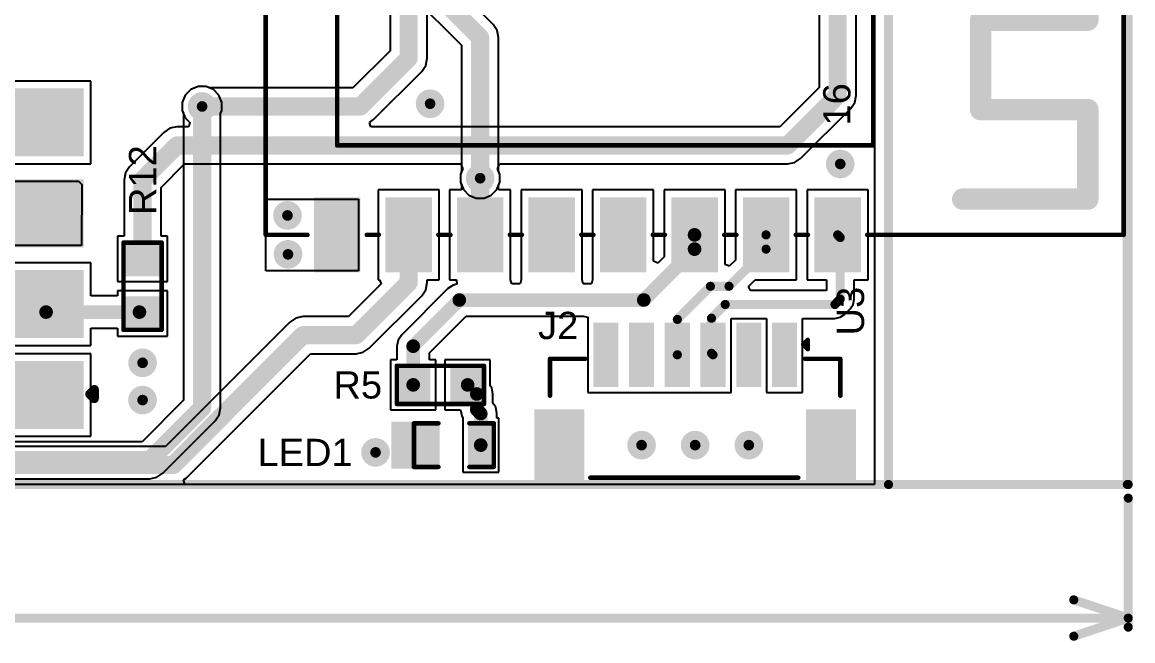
# Model space of a CAD drawing. Header units: inches. Extents: x -0.24 to 5.71, y -0.19 to 1.19.
# Drawn here: x 4.491 to 5.714, y -0.165 to 0.516 of the extents above; entities that cross this region are included whole.
import ezdxf

# ---------------------------------------------------------------- set-up
doc = ezdxf.new("R2010")
doc.units = ezdxf.units.IN
doc.header["$MEASUREMENT"] = 0
for name, color, linetype in [('Board Outline', 216, 'Continuous'), ('Bottom Layer', 5, 'Continuous'), ('Bottom Solder', 6, 'Continuous'), ('Keep-Out Layer', 6, 'Continuous'), ('Top Layer', 1, 'Continuous'), ('Top Overlay', 2, 'Continuous'), ('Top Paste', 8, 'Continuous'), ('Top Solder', 216, 'Continuous'), ('Via Holes', 16, 'Continuous')]:
    doc.layers.add(name, color=color, linetype=linetype)
doc.styles.add('Arial', font='', dxfattribs={"height": 0.2})
doc.styles.get('Arial').set_extended_font_data('Arial')

# ---------------------------------------------------------------- blocks, each defined once
blk = doc.blocks.new('SOP_8__S_T_____11')
at = {"layer": 'Top Layer'}
for points in [[(-0.15553, 0.185433), (-0.15553, 0.114567), (-0.23427, 0.114567), (-0.23427, 0.185433)], [(0.15553, 0.114567), (0.15553, 0.185433), (0.23427, 0.185433), (0.23427, 0.114567)], [(-0.15553, 0.085433), (-0.15553, 0.014567), (-0.23427, 0.014567), (-0.23427, 0.085433)], [(0.15553, 0.014567), (0.15553, 0.085433), (0.23427, 0.085433), (0.23427, 0.014567)], [(-0.15553, -0.014567), (-0.15553, -0.085433), (-0.23427, -0.085433), (-0.23427, -0.014567)], [(0.15553, -0.085433), (0.15553, -0.014567), (0.23427, -0.014567), (0.23427, -0.085433)], [(-0.15553, -0.114567), (-0.15553, -0.185433), (-0.23427, -0.185433), (-0.23427, -0.114567)], [(0.15553, -0.185433), (0.15553, -0.114567), (0.23427, -0.114567), (0.23427, -0.185433)]]:
    blk.add_hatch(color=1, dxfattribs=at).paths.add_polyline_path(points)
at = {"layer": 'Top Paste'}
for points in [[(-0.15553, 0.185433), (-0.15553, 0.114567), (-0.23427, 0.114567), (-0.23427, 0.185433)], [(0.15553, 0.114567), (0.15553, 0.185433), (0.23427, 0.185433), (0.23427, 0.114567)], [(-0.15553, 0.085433), (-0.15553, 0.014567), (-0.23427, 0.014567), (-0.23427, 0.085433)], [(0.15553, 0.014567), (0.15553, 0.085433), (0.23427, 0.085433), (0.23427, 0.014567)], [(-0.15553, -0.014567), (-0.15553, -0.085433), (-0.23427, -0.085433), (-0.23427, -0.014567)], [(0.15553, -0.085433), (0.15553, -0.014567), (0.23427, -0.014567), (0.23427, -0.085433)], [(-0.15553, -0.114567), (-0.15553, -0.185433), (-0.23427, -0.185433), (-0.23427, -0.114567)], [(0.15553, -0.185433), (0.15553, -0.114567), (0.23427, -0.114567), (0.23427, -0.185433)]]:
    blk.add_hatch(color=8, dxfattribs=at).paths.add_polyline_path(points)
at = {"layer": 'Top Solder'}
for points in [[(-0.15353, 0.187433), (-0.15353, 0.112567), (-0.23627, 0.112567), (-0.23627, 0.187433)], [(0.15353, 0.112567), (0.15353, 0.187433), (0.23627, 0.187433), (0.23627, 0.112567)], [(-0.15353, 0.087433), (-0.15353, 0.012567), (-0.23627, 0.012567), (-0.23627, 0.087433)], [(0.15353, 0.012567), (0.15353, 0.087433), (0.23627, 0.087433), (0.23627, 0.012567)], [(-0.15353, -0.012567), (-0.15353, -0.087433), (-0.23627, -0.087433), (-0.23627, -0.012567)], [(0.15353, -0.087433), (0.15353, -0.012567), (0.23627, -0.012567), (0.23627, -0.087433)], [(-0.15353, -0.112567), (-0.15353, -0.187433), (-0.23627, -0.187433), (-0.23627, -0.112567)], [(0.15353, -0.187433), (0.15353, -0.112567), (0.23627, -0.112567), (0.23627, -0.187433)]]:
    blk.add_hatch(color=216, dxfattribs=at).paths.add_polyline_path(points)
at = {"layer": 'Top Overlay', "const_width": 0.01}
for points in [[(-0.026, 0.192), (-0.129921, 0.192)], [(0.129921, 0.190945), (0.027, 0.190945)], [(-0.247955, 0.154), (-0.247955, 0.144)], [(-0.242955, 0.149), (-0.247955, 0.154)], [(-0.242955, 0.149), (-0.247955, 0.144)], [(0.129921, -0.190945), (-0.129921, -0.190945)]]:
    blk.add_lwpolyline(points, dxfattribs=at)
at = {"layer": 'Top Overlay', "const_width": 0.005}
for points in [[(-0.132421, 0.192, 1), (-0.127421, 0.192, 1)], [(-0.0285, 0.192, 1), (-0.0235, 0.192, 1)], [(-0.0285, 0.192, 1), (-0.0235, 0.192, 1)], [(0.0245, 0.190945, 1), (0.0295, 0.190945, 1)], [(0.0245, 0.190945, 1), (0.0295, 0.190945, 1)], [(0.127421, 0.190945, 1), (0.132421, 0.190945, 1)], [(-0.250455, 0.154, 1), (-0.245455, 0.154, 1)], [(-0.250455, 0.154, 1), (-0.245455, 0.154, 1)], [(-0.250455, 0.144, 1), (-0.245455, 0.144, 1)], [(-0.250455, 0.144, 1), (-0.245455, 0.144, 1)], [(-0.245455, 0.149, 1), (-0.240455, 0.149, 1)], [(-0.245455, 0.149, 1), (-0.240455, 0.149, 1)], [(-0.132421, -0.190945, 1), (-0.127421, -0.190945, 1)], [(0.127421, -0.190945, 1), (0.132421, -0.190945, 1)]]:
    blk.add_lwpolyline(points, format="xyb", close=True, dxfattribs=at)
at = {"layer": 'Top Overlay', "const_width": 0.01}
blk.add_lwpolyline([(0.027, 0.190945, -1), (-0.026, 0.192)], format="xyb", dxfattribs=at)
blk = doc.blocks.new('BW16_12')
at = {"layer": 'Top Layer'}
for points in [[(0.3543, 0.2992), (0.3543, 0.252), (0.2756, 0.252), (0.2756, 0.2992)], [(0.3543, 0.2205), (0.3543, 0.1732), (0.2756, 0.1732), (0.2756, 0.2205)], [(0.3543, 0.1417), (0.3543, 0.0945), (0.2756, 0.0945), (0.2756, 0.1417)], [(0.3543, 0.063), (0.3543, 0.0157), (0.2756, 0.0157), (0.2756, 0.063)], [(0.3543, -0.0157), (0.3543, -0.063), (0.2756, -0.063), (0.2756, -0.0157)], [(0.3543, -0.0945), (0.3543, -0.1417), (0.2756, -0.1417), (0.2756, -0.0945)], [(0.3543, -0.1732), (0.3543, -0.2205), (0.2756, -0.2205), (0.2756, -0.1732)], [(0.3543, -0.252), (0.3543, -0.2992), (0.2756, -0.2992), (0.2756, -0.252)]]:
    blk.add_hatch(color=1, dxfattribs=at).paths.add_polyline_path(points)
at = {"layer": 'Top Paste'}
for points in [[(0.3543, 0.2992), (0.3543, 0.252), (0.2756, 0.252), (0.2756, 0.2992)], [(0.3543, 0.2205), (0.3543, 0.1732), (0.2756, 0.1732), (0.2756, 0.2205)], [(0.3543, 0.1417), (0.3543, 0.0945), (0.2756, 0.0945), (0.2756, 0.1417)], [(0.3543, 0.063), (0.3543, 0.0157), (0.2756, 0.0157), (0.2756, 0.063)], [(0.3543, -0.0157), (0.3543, -0.063), (0.2756, -0.063), (0.2756, -0.0157)], [(0.3543, -0.0945), (0.3543, -0.1417), (0.2756, -0.1417), (0.2756, -0.0945)], [(0.3543, -0.1732), (0.3543, -0.2205), (0.2756, -0.2205), (0.2756, -0.1732)], [(0.3543, -0.252), (0.3543, -0.2992), (0.2756, -0.2992), (0.2756, -0.252)]]:
    blk.add_hatch(color=8, dxfattribs=at).paths.add_polyline_path(points)
at = {"layer": 'Top Solder'}
for points in [[(0.3563, 0.3012), (0.3563, 0.25), (0.2736, 0.25), (0.2736, 0.3012)], [(0.3563, 0.2224), (0.3563, 0.1713), (0.2736, 0.1713), (0.2736, 0.2224)], [(0.3563, 0.1437), (0.3563, 0.0925), (0.2736, 0.0925), (0.2736, 0.1437)], [(0.3563, 0.065), (0.3563, 0.0138), (0.2736, 0.0138), (0.2736, 0.065)], [(0.3563, -0.0138), (0.3563, -0.065), (0.2736, -0.065), (0.2736, -0.0138)], [(0.3563, -0.0925), (0.3563, -0.1437), (0.2736, -0.1437), (0.2736, -0.0925)], [(0.3563, -0.1713), (0.3563, -0.2224), (0.2736, -0.2224), (0.2736, -0.1713)], [(0.3563, -0.25), (0.3563, -0.3012), (0.2736, -0.3012), (0.2736, -0.25)]]:
    blk.add_hatch(color=216, dxfattribs=at).paths.add_polyline_path(points)
at = {"layer": 'Top Overlay'}
for points, const_width in [([(0.315, 0.5906), (-0.315, 0.5906)], 0.005), ([(0.315, 0.3083), (0.315, 0.5906)], 0.005), ([(0.0787, 0.5512), (-0.0197, 0.5512)], 0.0236), ([(0.0787, 0.4331), (0.0787, 0.5512)], 0.0236), ([(0.2756, 0.5512), (0.1772, 0.5512)], 0.0236), ([(0.1772, 0.4331), (0.1772, 0.5512)], 0.0236), ([(0.2756, 0.4134), (0.2756, 0.5512)], 0.0236), ([(0.1772, 0.4331), (0.0787, 0.4331)], 0.0236), ([(0.2165, 0.315), (-0.2165, 0.315)], 0.005), ([(0.2165, -0.2756), (0.2165, 0.315)], 0.005), ([(0.315, 0.2296), (0.315, 0.2429)], 0.005), ([(0.315, 0.1508), (0.315, 0.1641)], 0.005), ([(0.315, 0.0721), (0.315, 0.0854)], 0.005), ([(0.315, -0.0066), (0.315, 0.0066)], 0.005), ([(0.315, -0.0854), (0.315, -0.0721)], 0.005), ([(0.315, -0.1641), (0.315, -0.1508)], 0.005), ([(0.315, -0.2429), (0.315, -0.2296)], 0.005), ([(0.2165, -0.2756), (-0.2165, -0.2756)], 0.005), ([(0.315, -0.3346), (0.315, -0.3083)], 0.005), ([(0.315, -0.3543), (0.315, -0.3346)], 0.005), ([(0.315, -0.3543), (-0.315, -0.3543)], 0.005)]:
    blk.add_lwpolyline(points, dxfattribs=dict(at, const_width=const_width))
for points, const_width in [([(0.3137, 0.5906, 1), (0.3162, 0.5906, 1)], 0.0025), ([(0.3138, 0.5906, 1), (0.3163, 0.5906, 1)], 0.0025), ([(0.0728, 0.5512, 1), (0.0846, 0.5512, 1)], 0.0118), ([(0.0728, 0.5512, 1), (0.0846, 0.5512, 1)], 0.0118), ([(0.1713, 0.5512, 1), (0.1831, 0.5512, 1)], 0.0118), ([(0.1713, 0.5512, 1), (0.1831, 0.5512, 1)], 0.0118), ([(0.2697, 0.5512, 1), (0.2815, 0.5512, 1)], 0.0118), ([(0.2697, 0.5512, 1), (0.2815, 0.5512, 1)], 0.0118), ([(0.0728, 0.4331, 1), (0.0846, 0.4331, 1)], 0.0118), ([(0.0728, 0.4331, 1), (0.0846, 0.4331, 1)], 0.0118), ([(0.1713, 0.4331, 1), (0.1831, 0.4331, 1)], 0.0118), ([(0.1713, 0.4331, 1), (0.1831, 0.4331, 1)], 0.0118), ([(0.2697, 0.4134, 1), (0.2815, 0.4134, 1)], 0.0118), ([(0.2153, 0.315, 1), (0.2178, 0.315, 1)], 0.0025), ([(0.2153, 0.315, 1), (0.2178, 0.315, 1)], 0.0025), ([(0.3137, 0.3083, 1), (0.3162, 0.3083, 1)], 0.0025), ([(0.3137, 0.2429, 1), (0.3162, 0.2429, 1)], 0.0025), ([(0.3137, 0.2296, 1), (0.3162, 0.2296, 1)], 0.0025), ([(0.3137, 0.1641, 1), (0.3162, 0.1641, 1)], 0.0025), ([(0.3137, 0.1508, 1), (0.3162, 0.1508, 1)], 0.0025), ([(0.3137, 0.0854, 1), (0.3162, 0.0854, 1)], 0.0025), ([(0.3137, 0.0721, 1), (0.3162, 0.0721, 1)], 0.0025), ([(0.3137, 0.0066, 1), (0.3162, 0.0066, 1)], 0.0025), ([(0.3137, -0.0066, 1), (0.3162, -0.0066, 1)], 0.0025), ([(0.3137, -0.0721, 1), (0.3162, -0.0721, 1)], 0.0025), ([(0.3137, -0.0854, 1), (0.3162, -0.0854, 1)], 0.0025), ([(0.3137, -0.1508, 1), (0.3162, -0.1508, 1)], 0.0025), ([(0.3137, -0.1641, 1), (0.3162, -0.1641, 1)], 0.0025), ([(0.3137, -0.2296, 1), (0.3162, -0.2296, 1)], 0.0025), ([(0.3137, -0.2429, 1), (0.3162, -0.2429, 1)], 0.0025), ([(0.2153, -0.2756, 1), (0.2178, -0.2756, 1)], 0.0025), ([(0.2153, -0.2756, 1), (0.2178, -0.2756, 1)], 0.0025), ([(0.3137, -0.3083, 1), (0.3162, -0.3083, 1)], 0.0025), ([(0.3137, -0.3346, 1), (0.3162, -0.3346, 1)], 0.0025), ([(0.3137, -0.3346, 1), (0.3162, -0.3346, 1)], 0.0025), ([(0.3137, -0.3543, 1), (0.3162, -0.3543, 1)], 0.0025), ([(0.3137, -0.3543, 1), (0.3162, -0.3543, 1)], 0.0025)]:
    blk.add_lwpolyline(points, format="xyb", close=True, dxfattribs=dict(at, const_width=const_width))
at = {"layer": 'Top Overlay', "style": 'Arial'}
blk.add_text('16', height=0.03, rotation=-180, dxfattribs=at).set_placement((0.1947, 0.2897))
blk = doc.blocks.new('R___0603_27')
at = {"layer": 'Top Layer'}
for points in [[(-0.015, 0.0175), (-0.015, -0.0175), (-0.045, -0.0175), (-0.045, 0.0175)], [(0.045, 0.0175), (0.045, -0.0175), (0.015, -0.0175), (0.015, 0.0175)]]:
    blk.add_hatch(color=1, dxfattribs=at).paths.add_polyline_path(points)
at = {"layer": 'Top Paste'}
for points in [[(-0.015, 0.0175), (-0.015, -0.0175), (-0.045, -0.0175), (-0.045, 0.0175)], [(0.045, 0.0175), (0.045, -0.0175), (0.015, -0.0175), (0.015, 0.0175)]]:
    blk.add_hatch(color=8, dxfattribs=at).paths.add_polyline_path(points)
at = {"layer": 'Top Solder'}
for points in [[(-0.011, 0.0215), (-0.011, -0.0215), (-0.049, -0.0215), (-0.049, 0.0215)], [(0.049, 0.0215), (0.049, -0.0215), (0.011, -0.0215), (0.011, 0.0215)]]:
    blk.add_hatch(color=216, dxfattribs=at).paths.add_polyline_path(points)
at = {"layer": 'Top Overlay', "const_width": 0.005}
for points in [[(-0.048, -0.021), (-0.048, 0.021)], [(0.048, 0.021), (-0.048, 0.021)], [(0.048, -0.021), (0.048, 0.021)], [(0.048, -0.021), (-0.048, -0.021)]]:
    blk.add_lwpolyline(points, dxfattribs=at)
at = {"layer": 'Top Overlay', "const_width": 0.0025}
for points in [[(-0.04925, 0.021, 1), (-0.04675, 0.021, 1)], [(-0.04925, 0.021, 1), (-0.04675, 0.021, 1)], [(0.04675, 0.021, 1), (0.04925, 0.021, 1)], [(0.04675, 0.021, 1), (0.04925, 0.021, 1)], [(-0.04925, -0.021, 1), (-0.04675, -0.021, 1)], [(-0.04925, -0.021, 1), (-0.04675, -0.021, 1)], [(0.04675, -0.021, 1), (0.04925, -0.021, 1)], [(0.04675, -0.021, 1), (0.04925, -0.021, 1)]]:
    blk.add_lwpolyline(points, format="xyb", close=True, dxfattribs=at)
blk = doc.blocks.new('R___0603_34')
at = {"layer": 'Top Layer'}
for points in [[(-0.015, 0.0175), (-0.015, -0.0175), (-0.045, -0.0175), (-0.045, 0.0175)], [(0.045, 0.0175), (0.045, -0.0175), (0.015, -0.0175), (0.015, 0.0175)]]:
    blk.add_hatch(color=1, dxfattribs=at).paths.add_polyline_path(points)
at = {"layer": 'Top Paste'}
for points in [[(-0.015, 0.0175), (-0.015, -0.0175), (-0.045, -0.0175), (-0.045, 0.0175)], [(0.045, 0.0175), (0.045, -0.0175), (0.015, -0.0175), (0.015, 0.0175)]]:
    blk.add_hatch(color=8, dxfattribs=at).paths.add_polyline_path(points)
at = {"layer": 'Top Solder'}
for points in [[(-0.011, 0.0215), (-0.011, -0.0215), (-0.049, -0.0215), (-0.049, 0.0215)], [(0.049, 0.0215), (0.049, -0.0215), (0.011, -0.0215), (0.011, 0.0215)]]:
    blk.add_hatch(color=216, dxfattribs=at).paths.add_polyline_path(points)
at = {"layer": 'Top Overlay', "const_width": 0.005}
for points in [[(-0.048, 0.021), (0.048, 0.021)], [(-0.048, -0.021), (-0.048, 0.021)], [(0.048, -0.021), (0.048, 0.021)], [(-0.048, -0.021), (0.048, -0.021)]]:
    blk.add_lwpolyline(points, dxfattribs=at)
at = {"layer": 'Top Overlay', "const_width": 0.0025}
for points in [[(-0.04925, 0.021, 1), (-0.04675, 0.021, 1)], [(-0.04925, 0.021, 1), (-0.04675, 0.021, 1)], [(0.04675, 0.021, 1), (0.04925, 0.021, 1)], [(0.04675, 0.021, 1), (0.04925, 0.021, 1)], [(-0.04925, -0.021, 1), (-0.04675, -0.021, 1)], [(-0.04925, -0.021, 1), (-0.04675, -0.021, 1)], [(0.04675, -0.021, 1), (0.04925, -0.021, 1)], [(0.04675, -0.021, 1), (0.04925, -0.021, 1)]]:
    blk.add_lwpolyline(points, format="xyb", close=True, dxfattribs=at)
blk = doc.blocks.new('LED_0603_49')
at = {"layer": 'Top Layer'}
for points in [[(-0.0394, 0.0197), (-0.0197, 0.0197), (-0.0197, -0.0197), (-0.0394, -0.0197)], [(0.0197, 0.0197), (0.0394, 0.0197), (0.0394, -0.0197), (0.0197, -0.0197)]]:
    blk.add_hatch(color=1, dxfattribs=at).paths.add_polyline_path(points)
at = {"layer": 'Top Overlay'}
blk.add_hatch(color=2, dxfattribs=at).paths.add_polyline_path([(0.044, -0.026), (0.069, -0.026), (0.069, 0.026), (0.044, 0.026)])
at = {"layer": 'Top Paste'}
for points in [[(-0.0394, 0.0197), (-0.0197, 0.0197), (-0.0197, -0.0197), (-0.0394, -0.0197)], [(0.0197, 0.0197), (0.0394, 0.0197), (0.0394, -0.0197), (0.0197, -0.0197)]]:
    blk.add_hatch(color=8, dxfattribs=at).paths.add_polyline_path(points)
at = {"layer": 'Top Solder'}
for points in [[(-0.0434, 0.0237), (-0.0157, 0.0237), (-0.0157, -0.0237), (-0.0434, -0.0237)], [(0.0157, 0.0237), (0.0434, 0.0237), (0.0434, -0.0237), (0.0157, -0.0237)]]:
    blk.add_hatch(color=216, dxfattribs=at).paths.add_polyline_path(points)
at = {"layer": 'Top Overlay', "const_width": 0.005}
for points in [[(-0.044, 0.024), (-0.044, -0.024)], [(-0.017, 0.024), (-0.044, 0.024)], [(0.044, 0.024), (0.017, 0.024)], [(0.044, 0.024), (0.044, -0.024)], [(-0.017, -0.024), (-0.044, -0.024)], [(0.044, -0.024), (0.017, -0.024)]]:
    blk.add_lwpolyline(points, dxfattribs=at)
at = {"layer": 'Top Overlay', "const_width": 0.0025}
for points in [[(-0.0452, 0.024, 1), (-0.0428, 0.024, 1)], [(-0.0452, 0.024, 1), (-0.0428, 0.024, 1)], [(-0.0182, 0.024, 1), (-0.0158, 0.024, 1)], [(0.0158, 0.024, 1), (0.0182, 0.024, 1)], [(0.0428, 0.024, 1), (0.0453, 0.024, 1)], [(0.0428, 0.024, 1), (0.0453, 0.024, 1)], [(-0.0452, -0.024, 1), (-0.0428, -0.024, 1)], [(-0.0452, -0.024, 1), (-0.0428, -0.024, 1)], [(-0.0182, -0.024, 1), (-0.0158, -0.024, 1)], [(0.0158, -0.024, 1), (0.0182, -0.024, 1)], [(0.0428, -0.024, 1), (0.0453, -0.024, 1)], [(0.0428, -0.024, 1), (0.0453, -0.024, 1)]]:
    blk.add_lwpolyline(points, format="xyb", close=True, dxfattribs=at)
blk = doc.blocks.new('V________T______51')
at = {"layer": 'Top Layer'}
for points in [[(-0.1732, 0.0851), (-0.126, 0.0851), (-0.126, 0.0143), (-0.1732, 0.0143)], [(0.126, 0.0851), (0.1732, 0.0851), (0.1732, 0.0143), (0.126, 0.0143)], [(-0.1083, -0.0182), (-0.0886, -0.0182), (-0.0886, -0.0812), (-0.1083, -0.0812)], [(-0.0689, -0.0182), (-0.0492, -0.0182), (-0.0492, -0.0812), (-0.0689, -0.0812)], [(-0.0295, -0.0182), (-0.0098, -0.0182), (-0.0098, -0.0812), (-0.0295, -0.0812)], [(0.0098, -0.0182), (0.0295, -0.0182), (0.0295, -0.0812), (0.0098, -0.0812)], [(0.0492, -0.0182), (0.0689, -0.0182), (0.0689, -0.0812), (0.0492, -0.0812)], [(0.0886, -0.0182), (0.1083, -0.0182), (0.1083, -0.0812), (0.0886, -0.0812)]]:
    blk.add_hatch(color=1, dxfattribs=at).paths.add_polyline_path(points)
at = {"layer": 'Top Paste'}
for points in [[(-0.1732, 0.0851), (-0.126, 0.0851), (-0.126, 0.0143), (-0.1732, 0.0143)], [(0.126, 0.0851), (0.1732, 0.0851), (0.1732, 0.0143), (0.126, 0.0143)], [(-0.1083, -0.0182), (-0.0886, -0.0182), (-0.0886, -0.0812), (-0.1083, -0.0812)], [(-0.0689, -0.0182), (-0.0492, -0.0182), (-0.0492, -0.0812), (-0.0689, -0.0812)], [(-0.0295, -0.0182), (-0.0098, -0.0182), (-0.0098, -0.0812), (-0.0295, -0.0812)], [(0.0098, -0.0182), (0.0295, -0.0182), (0.0295, -0.0812), (0.0098, -0.0812)], [(0.0492, -0.0182), (0.0689, -0.0182), (0.0689, -0.0812), (0.0492, -0.0812)], [(0.0886, -0.0182), (0.1083, -0.0182), (0.1083, -0.0812), (0.0886, -0.0812)]]:
    blk.add_hatch(color=8, dxfattribs=at).paths.add_polyline_path(points)
at = {"layer": 'Top Solder'}
for points in [[(-0.1772, 0.0891), (-0.122, 0.0891), (-0.122, 0.0103), (-0.1772, 0.0103)], [(0.122, 0.0891), (0.1772, 0.0891), (0.1772, 0.0103), (0.122, 0.0103)], [(-0.1123, -0.0142), (-0.0846, -0.0142), (-0.0846, -0.0852), (-0.1123, -0.0852)], [(-0.0729, -0.0142), (-0.0452, -0.0142), (-0.0452, -0.0852), (-0.0729, -0.0852)], [(-0.0335, -0.0142), (-0.0058, -0.0142), (-0.0058, -0.0852), (-0.0335, -0.0852)], [(0.0058, -0.0142), (0.0335, -0.0142), (0.0335, -0.0852), (0.0058, -0.0852)], [(0.0452, -0.0142), (0.0729, -0.0142), (0.0729, -0.0852), (0.0452, -0.0852)], [(0.0846, -0.0142), (0.1123, -0.0142), (0.1123, -0.0852), (0.0846, -0.0852)]]:
    blk.add_hatch(color=216, dxfattribs=at).paths.add_polyline_path(points)
at = {"layer": 'Top Overlay', "const_width": 0.005}
for points in [[(0.1154, 0.0856), (-0.1136, 0.0856)], [(-0.1598, -0.0047), (-0.1598, -0.0453)], [(0.1598, -0.0047), (0.1598, -0.0453)], [(-0.1213, -0.0453), (-0.1598, -0.0453)], [(0.1598, -0.0453), (0.1213, -0.0453)], [(-0.124, -0.056), (-0.124, -0.066)], [(-0.119, -0.061), (-0.124, -0.056)], [(-0.119, -0.061), (-0.124, -0.066)]]:
    blk.add_lwpolyline(points, dxfattribs=at)
at = {"layer": 'Top Overlay', "const_width": 0.0025}
for points in [[(-0.1148, 0.0856, 1), (-0.1123, 0.0856, 1)], [(0.1142, 0.0856, 1), (0.1167, 0.0856, 1)], [(-0.1611, -0.0047, 1), (-0.1586, -0.0047, 1)], [(0.1586, -0.0047, 1), (0.1611, -0.0047, 1)], [(-0.1611, -0.0453, 1), (-0.1586, -0.0453, 1)], [(-0.1611, -0.0453, 1), (-0.1586, -0.0453, 1)], [(-0.1225, -0.0453, 1), (-0.12, -0.0453, 1)], [(0.12, -0.0453, 1), (0.1225, -0.0453, 1)], [(0.1586, -0.0453, 1), (0.1611, -0.0453, 1)], [(0.1586, -0.0453, 1), (0.1611, -0.0453, 1)], [(-0.1253, -0.056, 1), (-0.1227, -0.056, 1)], [(-0.1253, -0.056, 1), (-0.1227, -0.056, 1)], [(-0.1202, -0.061, 1), (-0.1177, -0.061, 1)], [(-0.1202, -0.061, 1), (-0.1177, -0.061, 1)], [(-0.1253, -0.066, 1), (-0.1227, -0.066, 1)], [(-0.1253, -0.066, 1), (-0.1227, -0.066, 1)]]:
    blk.add_lwpolyline(points, format="xyb", close=True, dxfattribs=at)

msp = doc.modelspace()

# ---------------------------------------------------------------- hatches: boundary and pattern name
at = {"layer": 'Bottom Layer'}
h = msp.add_hatch(color=5, dxfattribs=at)
edge = h.paths.add_edge_path()
edge.add_arc((4.689, 0.423), 0.0118, 0, 360)
h = msp.add_hatch(color=5, dxfattribs=at)
edge = h.paths.add_edge_path()
edge.add_arc((4.9401, 0.426), 0.0118, 0, 360)
h = msp.add_hatch(color=5, dxfattribs=at)
edge = h.paths.add_edge_path()
edge.add_arc((5.3918, 0.3597), 0.0118, 0, 360)
h = msp.add_hatch(color=5, dxfattribs=at)
edge = h.paths.add_edge_path()
edge.add_arc((4.9952, 0.344), 0.0118, 0, 360)
h = msp.add_hatch(color=5, dxfattribs=at)
edge = h.paths.add_edge_path()
edge.add_arc((4.783, 0.3031), 0.0118, 0, 360)
h = msp.add_hatch(color=5, dxfattribs=at)
edge = h.paths.add_edge_path()
edge.add_arc((4.7836, 0.2603), 0.0118, 0, 360)
h = msp.add_hatch(color=5, dxfattribs=at)
edge = h.paths.add_edge_path()
edge.add_arc((4.6234, 0.1409), 0.0118, 0, 360)
h = msp.add_hatch(color=5, dxfattribs=at)
edge = h.paths.add_edge_path()
edge.add_arc((4.6234, 0.0999), 0.0118, 0, 360)
h = msp.add_hatch(color=5, dxfattribs=at)
edge = h.paths.add_edge_path()
edge.add_arc((5.173, 0.0503), 0.0118, 0, 360)
h = msp.add_hatch(color=5, dxfattribs=at)
edge = h.paths.add_edge_path()
edge.add_arc((5.232, 0.0503), 0.0118, 0, 360)
h = msp.add_hatch(color=5, dxfattribs=at)
edge = h.paths.add_edge_path()
edge.add_arc((5.2911, 0.0503), 0.0118, 0, 360)
h = msp.add_hatch(color=5, dxfattribs=at)
edge = h.paths.add_edge_path()
edge.add_arc((4.88, 0.0423), 0.0118, 0, 360)
at = {"layer": 'Bottom Solder'}
h = msp.add_hatch(color=6, dxfattribs=at)
edge = h.paths.add_edge_path()
edge.add_arc((4.9401, 0.426), 0.0158, 0, 360)
h = msp.add_hatch(color=6, dxfattribs=at)
edge = h.paths.add_edge_path()
edge.add_arc((4.689, 0.423), 0.0158, 0, 360)
h = msp.add_hatch(color=6, dxfattribs=at)
edge = h.paths.add_edge_path()
edge.add_arc((5.3918, 0.3597), 0.0158, 0, 360)
h = msp.add_hatch(color=6, dxfattribs=at)
edge = h.paths.add_edge_path()
edge.add_arc((4.9952, 0.344), 0.0158, 0, 360)
h = msp.add_hatch(color=6, dxfattribs=at)
edge = h.paths.add_edge_path()
edge.add_arc((4.783, 0.3031), 0.0158, 0, 360)
h = msp.add_hatch(color=6, dxfattribs=at)
edge = h.paths.add_edge_path()
edge.add_arc((4.7836, 0.2603), 0.0158, 0, 360)
h = msp.add_hatch(color=6, dxfattribs=at)
edge = h.paths.add_edge_path()
edge.add_arc((4.6234, 0.1409), 0.0158, 0, 360)
h = msp.add_hatch(color=6, dxfattribs=at)
edge = h.paths.add_edge_path()
edge.add_arc((4.6234, 0.0999), 0.0158, 0, 360)
h = msp.add_hatch(color=6, dxfattribs=at)
edge = h.paths.add_edge_path()
edge.add_arc((5.173, 0.0503), 0.0158, 0, 360)
h = msp.add_hatch(color=6, dxfattribs=at)
edge = h.paths.add_edge_path()
edge.add_arc((5.232, 0.0503), 0.0158, 0, 360)
h = msp.add_hatch(color=6, dxfattribs=at)
edge = h.paths.add_edge_path()
edge.add_arc((5.2911, 0.0503), 0.0158, 0, 360)
h = msp.add_hatch(color=6, dxfattribs=at)
edge = h.paths.add_edge_path()
edge.add_arc((4.88, 0.0423), 0.0158, 0, 360)
at = {"layer": 'Top Layer'}
h = msp.add_hatch(color=1, dxfattribs=at)
edge = h.paths.add_edge_path()
edge.add_arc((4.689, 0.423), 0.0118, 0, 360)
h = msp.add_hatch(color=1, dxfattribs=at)
edge = h.paths.add_edge_path()
edge.add_arc((4.9401, 0.426), 0.0118, 0, 360)
h = msp.add_hatch(color=1, dxfattribs=at)
edge = h.paths.add_edge_path()
edge.add_arc((5.3918, 0.3597), 0.0118, 0, 360)
h = msp.add_hatch(color=1, dxfattribs=at)
edge = h.paths.add_edge_path()
edge.add_arc((4.9952, 0.344), 0.0118, 0, 360)
h = msp.add_hatch(color=1, dxfattribs=at)
edge = h.paths.add_edge_path()
edge.add_arc((4.783, 0.3031), 0.0118, 0, 360)
h = msp.add_hatch(color=1, dxfattribs=at)
edge = h.paths.add_edge_path()
edge.add_arc((4.7836, 0.2603), 0.0118, 0, 360)
h = msp.add_hatch(color=1, dxfattribs=at)
edge = h.paths.add_edge_path()
edge.add_arc((4.6234, 0.1409), 0.0118, 0, 360)
h = msp.add_hatch(color=1, dxfattribs=at)
edge = h.paths.add_edge_path()
edge.add_arc((4.6234, 0.0999), 0.0118, 0, 360)
h = msp.add_hatch(color=1, dxfattribs=at)
edge = h.paths.add_edge_path()
edge.add_arc((5.173, 0.0503), 0.0118, 0, 360)
h = msp.add_hatch(color=1, dxfattribs=at)
edge = h.paths.add_edge_path()
edge.add_arc((5.232, 0.0503), 0.0118, 0, 360)
h = msp.add_hatch(color=1, dxfattribs=at)
edge = h.paths.add_edge_path()
edge.add_arc((5.2911, 0.0503), 0.0118, 0, 360)
h = msp.add_hatch(color=1, dxfattribs=at)
edge = h.paths.add_edge_path()
edge.add_arc((4.88, 0.0423), 0.0118, 0, 360)
at = {"layer": 'Top Solder'}
h = msp.add_hatch(color=216, dxfattribs=at)
edge = h.paths.add_edge_path()
edge.add_arc((4.9401, 0.426), 0.0158, 0, 360)
h = msp.add_hatch(color=216, dxfattribs=at)
edge = h.paths.add_edge_path()
edge.add_arc((4.689, 0.423), 0.0158, 0, 360)
h = msp.add_hatch(color=216, dxfattribs=at)
edge = h.paths.add_edge_path()
edge.add_arc((5.3918, 0.3597), 0.0158, 0, 360)
h = msp.add_hatch(color=216, dxfattribs=at)
edge = h.paths.add_edge_path()
edge.add_arc((4.9952, 0.344), 0.0158, 0, 360)
h = msp.add_hatch(color=216, dxfattribs=at)
edge = h.paths.add_edge_path()
edge.add_arc((4.783, 0.3031), 0.0158, 0, 360)
h = msp.add_hatch(color=216, dxfattribs=at)
edge = h.paths.add_edge_path()
edge.add_arc((4.7836, 0.2603), 0.0158, 0, 360)
h = msp.add_hatch(color=216, dxfattribs=at)
edge = h.paths.add_edge_path()
edge.add_arc((4.6234, 0.1409), 0.0158, 0, 360)
h = msp.add_hatch(color=216, dxfattribs=at)
edge = h.paths.add_edge_path()
edge.add_arc((4.6234, 0.0999), 0.0158, 0, 360)
h = msp.add_hatch(color=216, dxfattribs=at)
edge = h.paths.add_edge_path()
edge.add_arc((5.173, 0.0503), 0.0158, 0, 360)
h = msp.add_hatch(color=216, dxfattribs=at)
edge = h.paths.add_edge_path()
edge.add_arc((5.232, 0.0503), 0.0158, 0, 360)
h = msp.add_hatch(color=216, dxfattribs=at)
edge = h.paths.add_edge_path()
edge.add_arc((5.2911, 0.0503), 0.0158, 0, 360)
h = msp.add_hatch(color=216, dxfattribs=at)
edge = h.paths.add_edge_path()
edge.add_arc((4.88, 0.0423), 0.0158, 0, 360)
at = {"layer": 'Via Holes'}
h = msp.add_hatch(color=7, dxfattribs=at)
edge = h.paths.add_edge_path()
edge.add_arc((4.689, 0.423), 0.00591, 0, 360)
h = msp.add_hatch(color=7, dxfattribs=at)
edge = h.paths.add_edge_path()
edge.add_arc((4.9401, 0.426), 0.00591, 0, 360)
h = msp.add_hatch(color=7, dxfattribs=at)
edge = h.paths.add_edge_path()
edge.add_arc((5.3918, 0.3597), 0.00591, 0, 360)
h = msp.add_hatch(color=7, dxfattribs=at)
edge = h.paths.add_edge_path()
edge.add_arc((4.9952, 0.344), 0.00591, 0, 360)
h = msp.add_hatch(color=7, dxfattribs=at)
edge = h.paths.add_edge_path()
edge.add_arc((4.783, 0.3031), 0.00591, 0, 360)
h = msp.add_hatch(color=7, dxfattribs=at)
edge = h.paths.add_edge_path()
edge.add_arc((4.7836, 0.2603), 0.00591, 0, 360)
h = msp.add_hatch(color=7, dxfattribs=at)
edge = h.paths.add_edge_path()
edge.add_arc((4.6234, 0.1409), 0.00591, 0, 360)
h = msp.add_hatch(color=7, dxfattribs=at)
edge = h.paths.add_edge_path()
edge.add_arc((4.6234, 0.0999), 0.00591, 0, 360)
h = msp.add_hatch(color=7, dxfattribs=at)
edge = h.paths.add_edge_path()
edge.add_arc((5.173, 0.0503), 0.00591, 0, 360)
h = msp.add_hatch(color=7, dxfattribs=at)
edge = h.paths.add_edge_path()
edge.add_arc((5.232, 0.0503), 0.00591, 0, 360)
h = msp.add_hatch(color=7, dxfattribs=at)
edge = h.paths.add_edge_path()
edge.add_arc((5.2911, 0.0503), 0.00591, 0, 360)
h = msp.add_hatch(color=7, dxfattribs=at)
edge = h.paths.add_edge_path()
edge.add_arc((4.88, 0.0423), 0.00591, 0, 360)

# ---------------------------------------------------------------- linework, layer by layer
at = {"layer": 'Board Outline'}
for points, const_width in [([(5.709, 0.007), (5.709, 1.188)], 0.01), ([(5.709, 0.007), (5.709, 1.188)], 0.008), ([(0.0003, 0.007), (5.709, 0.007)], 0.01), ([(0.0003, 0.007), (5.709, 0.007)], 0.008)]:
    msp.add_lwpolyline(points, dxfattribs=dict(at, const_width=const_width))
for points, const_width in [([(5.7065, 0.007, 1), (5.7115, 0.007, 1)], 0.005), ([(5.7065, 0.007, 1), (5.7115, 0.007, 1)], 0.005), ([(5.707, 0.007, 1), (5.711, 0.007, 1)], 0.004), ([(5.707, 0.007, 1), (5.711, 0.007, 1)], 0.004)]:
    msp.add_lwpolyline(points, format="xyb", close=True, dxfattribs=dict(at, const_width=const_width))
at = {"layer": 'Bottom Layer'}
for p, q in [((5.4297, 1.188), (5.4297, 0.007)), ((5.0096, 0.5132), (4.8881, 0.6348)), ((4.8533, 0.6119), (4.9748, 0.4904)), ((5.014, 0.5066), (5.0096, 0.5132)), ((5.0156, 0.4988), (5.014, 0.5066)), ((4.9748, 0.4904), (4.9748, 0.3518)), ((5.0156, 0.3518), (5.0156, 0.4988)), ((5.0156, 0.4988), (5.0156, 0.4988)), ((4.6766, 0.4415), (4.6705, 0.4354)), ((4.6847, 0.4448), (4.6766, 0.4415)), ((4.6933, 0.4448), (4.6847, 0.4448)), ((4.7014, 0.4415), (4.6933, 0.4448)), ((4.7075, 0.4354), (4.7014, 0.4415)), ((4.6705, 0.4354), (4.6672, 0.4273)), ((4.7108, 0.4273), (4.7075, 0.4354)), ((4.6672, 0.4273), (4.6672, 0.4187)), ((4.6672, 0.4187), (4.6686, 0.4152)), ((4.7094, 0.4152), (4.7108, 0.4187)), ((4.7108, 0.4187), (4.7108, 0.4273)), ((4.6686, 0.4152), (4.6686, 0.0999)), ((4.7094, 0.0914), (4.7094, 0.4152)), ((4.9748, 0.3518), (4.9734, 0.3483)), ((4.9734, 0.3483), (4.9734, 0.3397)), ((5.017, 0.3483), (5.0156, 0.3518)), ((5.017, 0.3397), (5.017, 0.3483)), ((4.9734, 0.3397), (4.9767, 0.3316)), ((4.9767, 0.3316), (4.9828, 0.3255)), ((5.0075, 0.3255), (5.0137, 0.3316)), ((5.0137, 0.3316), (5.017, 0.3397)), ((4.9828, 0.3255), (4.9908, 0.3222)), ((4.9908, 0.3222), (4.9995, 0.3222)), ((4.9995, 0.3222), (5.0075, 0.3255)), ((4.6686, 0.0999), (4.6229, 0.0541)), ((4.7078, 0.0836), (4.7094, 0.0914)), ((4.6457, 0.0193), (4.7034, 0.077)), ((4.7034, 0.077), (4.7078, 0.0836)), ((4.6229, 0.0541), (4.2674, 0.0541)), ((2.6317, 0.0133), (4.6313, 0.0133)), ((4.6313, 0.0133), (4.6391, 0.0149)), ((4.6391, 0.0149), (4.6457, 0.0193)), ((5.4297, 0.007), (0.0003, 0.007))]:
    msp.add_line(p, q, dxfattribs=at)
at = {"layer": 'Bottom Layer', "const_width": 0.02}
for points in [[(4.8677, 0.6263), (4.9952, 0.4988)], [(4.9952, 0.344), (4.9952, 0.4988)], [(4.689, 0.0914), (4.689, 0.423)], [(4.6313, 0.0337), (4.689, 0.0914)], [(2.6317, 0.0337), (4.6313, 0.0337)]]:
    msp.add_lwpolyline(points, dxfattribs=at)
at = {"layer": 'Bottom Layer', "const_width": 0.01}
for points in [[(4.9902, 0.4988, 1), (5.0002, 0.4988, 1)], [(4.9902, 0.4988, 1), (5.0002, 0.4988, 1)], [(4.684, 0.423, 1), (4.694, 0.423, 1)], [(4.9902, 0.344, 1), (5.0002, 0.344, 1)], [(4.684, 0.0914, 1), (4.694, 0.0914, 1)], [(4.684, 0.0914, 1), (4.694, 0.0914, 1)], [(4.6263, 0.0337, 1), (4.6363, 0.0337, 1)], [(4.6263, 0.0337, 1), (4.6363, 0.0337, 1)]]:
    msp.add_lwpolyline(points, format="xyb", close=True, dxfattribs=at)
at = {"layer": 'Keep-Out Layer', "const_width": 0.01}
for points in [[(5.445, 0.007), (5.445, 1.188)], [(5.708, 0.007), (5.708, 0.9122)], [(5.445, 0.007), (5.708, 0.007)]]:
    msp.add_lwpolyline(points, dxfattribs=at)
at = {"layer": 'Keep-Out Layer', "const_width": 0.005}
for points in [[(5.4425, 0.007, 1), (5.4475, 0.007, 1)], [(5.4425, 0.007, 1), (5.4475, 0.007, 1)], [(5.7055, 0.007, 1), (5.7105, 0.007, 1)], [(5.7055, 0.007, 1), (5.7105, 0.007, 1)]]:
    msp.add_lwpolyline(points, format="xyb", close=True, dxfattribs=at)
at = {"layer": 'Top Layer'}
for p, q in [((5.4297, 1.188), (5.4297, 0.007)), ((4.896, 0.8623), (4.896, 0.4844)), ((4.9368, 0.476), (4.9368, 0.8623)), ((5.3685, 0.8623), (5.3685, 0.4437)), ((5.4093, 0.4352), (5.4093, 0.8623)), ((4.896, 0.4844), (4.855, 0.4434)), ((4.9309, 0.4616), (4.9353, 0.4682)), ((4.9353, 0.4682), (4.9368, 0.476)), ((4.8779, 0.4086), (4.9309, 0.4616)), ((4.5666, 0.4509), (4.4678, 0.4509)), ((4.5666, 0.36), (4.5666, 0.4509)), ((4.6766, 0.4415), (4.6705, 0.4354)), ((4.6847, 0.4448), (4.6766, 0.4415)), ((4.6933, 0.4448), (4.6847, 0.4448)), ((4.6968, 0.4434), (4.6933, 0.4448)), ((4.855, 0.4434), (4.6968, 0.4434)), ((5.3685, 0.4437), (5.3253, 0.4005)), ((4.6705, 0.4354), (4.6672, 0.4273)), ((5.4077, 0.4274), (5.4093, 0.4352)), ((4.6672, 0.4273), (4.6672, 0.4187)), ((4.6672, 0.4187), (4.6705, 0.4106)), ((5.3482, 0.3657), (5.4033, 0.4208)), ((5.4033, 0.4208), (5.4077, 0.4274)), ((4.6705, 0.4106), (4.6756, 0.4055)), ((4.6756, 0.4055), (4.6743, 0.4008)), ((4.8733, 0.4055), (4.8779, 0.4086)), ((4.8748, 0.4005), (4.8733, 0.4055)), ((4.6468, 0.3945), (4.609, 0.3567)), ((4.6535, 0.399), (4.6468, 0.3945)), ((4.6613, 0.4005), (4.6535, 0.399)), ((4.6741, 0.4005), (4.6613, 0.4005)), ((4.6613, 0.4005), (4.6613, 0.4005)), ((4.6743, 0.4008), (4.6741, 0.4005)), ((5.3253, 0.4005), (4.8748, 0.4005)), ((4.4678, 0.36), (4.5666, 0.36)), ((4.609, 0.3567), (4.6046, 0.3501)), ((4.6438, 0.3338), (4.6697, 0.3597)), ((4.6697, 0.3597), (4.9735, 0.3597)), ((4.976, 0.3547), (4.9734, 0.3483)), ((4.9735, 0.3597), (4.976, 0.3547)), ((5.0143, 0.3547), (5.0168, 0.3597)), ((5.017, 0.3483), (5.0143, 0.3547)), ((5.0168, 0.3597), (5.3338, 0.3597)), ((5.3338, 0.3597), (5.3416, 0.3613)), ((5.3416, 0.3613), (5.3482, 0.3657)), ((4.6046, 0.3501), (4.603, 0.3423)), ((4.9734, 0.3483), (4.9734, 0.3397)), ((5.017, 0.3397), (5.017, 0.3483)), ((4.4401, 0.3409), (4.553, 0.3409)), ((4.553, 0.3409), (4.5565, 0.3373)), ((4.5565, 0.3373), (4.556, 0.27)), ((4.603, 0.3423), (4.603, 0.2802)), ((4.6438, 0.2802), (4.6438, 0.3338)), ((4.9501, 0.3311), (4.8828, 0.3311)), ((4.8828, 0.3311), (4.8828, 0.2323)), ((4.9501, 0.2323), (4.9501, 0.3311)), ((4.9748, 0.3311), (4.9616, 0.3311)), ((4.9616, 0.3311), (4.9616, 0.2323)), ((4.9734, 0.3397), (4.9748, 0.3362)), ((4.9748, 0.3362), (4.9748, 0.3311)), ((5.0156, 0.3362), (5.017, 0.3397)), ((5.0156, 0.3311), (5.0156, 0.3362)), ((5.0288, 0.3311), (5.0156, 0.3311)), ((5.0288, 0.2328), (5.0288, 0.3311)), ((5.1075, 0.3311), (5.0403, 0.3311)), ((5.0403, 0.3311), (5.0403, 0.2328)), ((5.1075, 0.2328), (5.1075, 0.3311)), ((5.1863, 0.3311), (5.119, 0.3311)), ((5.119, 0.3311), (5.119, 0.2323)), ((5.1863, 0.2526), (5.1863, 0.3311)), ((5.265, 0.3311), (5.1978, 0.3311)), ((5.1978, 0.3311), (5.1978, 0.2576)), ((5.265, 0.249), (5.265, 0.3311)), ((5.3438, 0.3311), (5.2765, 0.3311)), ((5.2765, 0.3311), (5.2765, 0.254)), ((5.3438, 0.2323), (5.3438, 0.3311)), ((5.4225, 0.3311), (5.3553, 0.3311)), ((5.3553, 0.3311), (5.3553, 0.2323)), ((5.4225, 0.2323), (5.4225, 0.3311)), ((4.759, 0.2423), (4.759, 0.3211)), ((4.759, 0.3211), (4.8613, 0.3211)), ((4.8613, 0.3211), (4.8613, 0.2423)), ((4.556, 0.27), (4.44, 0.27)), ((4.603, 0.2802), (4.5959, 0.2802)), ((4.5959, 0.2802), (4.5959, 0.2302)), ((4.6509, 0.2802), (4.6438, 0.2802)), ((4.6509, 0.2302), (4.6509, 0.2802)), ((5.1978, 0.2576), (5.1909, 0.2507)), ((4.5666, 0.2509), (4.4678, 0.2509)), ((4.5666, 0.2146), (4.5666, 0.2509)), ((5.1909, 0.2507), (5.1863, 0.2526)), ((5.2696, 0.2471), (5.265, 0.249)), ((5.2765, 0.254), (5.2696, 0.2471)), ((4.8613, 0.2423), (4.759, 0.2423)), ((5.0288, 0.2323), (5.0288, 0.2328)), ((5.0403, 0.2328), (5.0403, 0.2323)), ((5.1075, 0.2323), (5.1075, 0.2328)), ((4.5959, 0.2302), (4.6509, 0.2302)), ((4.6509, 0.2202), (4.5959, 0.2202)), ((4.5959, 0.2202), (4.5959, 0.2146)), ((4.6509, 0.1702), (4.6509, 0.2202)), ((4.8862, 0.2277), (4.8502, 0.1917)), ((4.8828, 0.2323), (4.8843, 0.2323)), ((4.8843, 0.2323), (4.8862, 0.2277)), ((4.9596, 0.2226), (4.9088, 0.1718)), ((4.9309, 0.2147), (4.9353, 0.2213)), ((4.9353, 0.2213), (4.9368, 0.2291)), ((4.9368, 0.2291), (4.9368, 0.2323)), ((4.9368, 0.2323), (4.9501, 0.2323)), ((4.9654, 0.2265), (4.9596, 0.2226)), ((4.9596, 0.2226), (4.9596, 0.2226)), ((4.9616, 0.2323), (4.9692, 0.2323)), ((4.9697, 0.2273), (4.9654, 0.2265)), ((4.9692, 0.2323), (4.9697, 0.2273)), ((5.03, 0.2278), (5.0288, 0.2323)), ((5.0391, 0.2278), (5.03, 0.2278)), ((5.0403, 0.2323), (5.0391, 0.2278)), ((5.1088, 0.2278), (5.1075, 0.2323)), ((5.1178, 0.2278), (5.1088, 0.2278)), ((5.119, 0.2323), (5.1178, 0.2278)), ((5.119, 0.2323), (5.119, 0.2323)), ((5.2909, 0.225), (5.2981, 0.2323)), ((5.2928, 0.2204), (5.2909, 0.225)), ((5.3765, 0.2204), (5.2928, 0.2204)), ((5.2981, 0.2323), (5.3438, 0.2323)), ((5.3553, 0.2323), (5.3765, 0.2323)), ((5.3765, 0.2323), (5.3765, 0.2204)), ((5.4071, 0.211), (5.4071, 0.2323)), ((5.4071, 0.2323), (5.4225, 0.2323)), ((4.5959, 0.2146), (4.5666, 0.2146)), ((4.8731, 0.1569), (4.9309, 0.2147)), ((5.406, 0.2051), (5.4071, 0.211)), ((5.3968, 0.1943), (5.4027, 0.2002)), ((5.4027, 0.2002), (5.406, 0.2051)), ((4.7856, 0.1857), (4.6487, 0.0489)), ((4.7922, 0.1901), (4.7856, 0.1857)), ((4.8, 0.1917), (4.7922, 0.1901)), ((4.8502, 0.1917), (4.8, 0.1917)), ((4.9393, 0.1518), (4.9797, 0.1922)), ((4.9797, 0.1922), (5.1092, 0.1922)), ((5.1092, 0.1922), (5.1138, 0.1912)), ((5.1138, 0.1912), (5.1138, 0.1082)), ((5.2716, 0.1082), (5.2716, 0.1898)), ((5.2716, 0.1898), (5.3106, 0.1898)), ((5.3106, 0.1898), (5.3106, 0.1082)), ((5.3503, 0.1082), (5.3503, 0.1898)), ((5.3503, 0.1898), (5.386, 0.1898)), ((5.386, 0.1898), (5.3918, 0.191)), ((5.3918, 0.191), (5.3968, 0.1943)), ((4.5666, 0.16), (4.5666, 0.1789)), ((4.5666, 0.1789), (4.5959, 0.1789)), ((4.5959, 0.1789), (4.5959, 0.1702)), ((4.9088, 0.1718), (4.905, 0.166)), ((4.4678, 0.16), (4.5666, 0.16)), ((4.5959, 0.1702), (4.6509, 0.1702)), ((4.905, 0.166), (4.9036, 0.1592)), ((4.9036, 0.1592), (4.9036, 0.1441)), ((4.5666, 0.1509), (4.4678, 0.1509)), ((4.5666, 0.06), (4.5666, 0.1509)), ((4.6716, 0.014), (4.8084, 0.1509)), ((4.8084, 0.1509), (4.8586, 0.1509)), ((4.8586, 0.1509), (4.8664, 0.1525)), ((4.8664, 0.1525), (4.8731, 0.1569)), ((4.9393, 0.1441), (4.9393, 0.1518)), ((4.9036, 0.1441), (4.8964, 0.1441)), ((4.8964, 0.1441), (4.8964, 0.0891)), ((4.9464, 0.1441), (4.9393, 0.1441)), ((4.9464, 0.0891), (4.9464, 0.1441)), ((5.0064, 0.1441), (4.9564, 0.1441)), ((4.9564, 0.1441), (4.9564, 0.0891)), ((5.0064, 0.1157), (5.0064, 0.1441)), ((5.0079, 0.1134), (5.0064, 0.1157)), ((5.0093, 0.1066), (5.0079, 0.1134)), ((5.0093, 0.0965), (5.0093, 0.1066)), ((5.1138, 0.1082), (5.2716, 0.1082)), ((5.3106, 0.1082), (5.3503, 0.1082)), ((4.8964, 0.0891), (4.9464, 0.0891)), ((4.9564, 0.0891), (4.9737, 0.0891)), ((4.9737, 0.0891), (4.975, 0.0826)), ((5.0124, 0.0919), (5.0093, 0.0965)), ((5.0137, 0.085), (5.0124, 0.0919)), ((4.975, 0.0826), (4.976, 0.08)), ((4.976, 0.08), (4.976, 0.08)), ((4.976, 0.08), (4.976, 0.08)), ((4.976, 0.08), (4.976, 0.0207)), ((5.0137, 0.08), (5.0137, 0.085)), ((5.0137, 0.085), (5.0137, 0.085)), ((5.0157, 0.08), (5.0137, 0.08)), ((5.0157, 0.0207), (5.0157, 0.08)), ((4.4678, 0.06), (4.5666, 0.06)), ((4.6487, 0.0489), (4.0672, 0.0489)), ((4.6685, 0.012), (4.6716, 0.014)), ((4.976, 0.0207), (5.0157, 0.0207)), ((4.67, 0.007), (4.6685, 0.012)), ((5.4297, 0.007), (4.67, 0.007))]:
    msp.add_line(p, q, dxfattribs=at)
for points, const_width in [([(4.9164, 0.476), (4.9164, 0.9116)], 0.02), ([(5.3889, 0.4352), (5.3889, 0.9116)], 0.02), ([(4.8634, 0.423), (4.9164, 0.476)], 0.02), ([(5.3338, 0.3801), (5.3889, 0.4352)], 0.02), ([(4.689, 0.423), (4.8634, 0.423)], 0.02), ([(4.6234, 0.3423), (4.6613, 0.3801)], 0.02), ([(4.6613, 0.3801), (5.3338, 0.3801)], 0.02), ([(4.6234, 0.2552), (4.6234, 0.3423)], 0.02), ([(4.9952, 0.2817), (4.9952, 0.344)], 0.02), ([(4.9164, 0.2291), (4.9164, 0.2817)], 0.02), ([(5.2314, 0.266), (5.2314, 0.2817)], 0.015), ([(5.3101, 0.266), (5.3101, 0.2817)], 0.01), ([(5.3889, 0.2817), (5.3918, 0.2787)], 0.01), ([(5.3918, 0.211), (5.3918, 0.2787)], 0.01), ([(5.1754, 0.21), (5.2314, 0.266)], 0.015), ([(5.2693, 0.2251), (5.3101, 0.266)], 0.01), ([(4.8586, 0.1713), (4.9164, 0.2291)], 0.02), ([(5.2124, 0.1887), (5.2488, 0.2251)], 0.01), ([(5.2488, 0.2251), (5.2693, 0.2251)], 0.01), ([(4.9214, 0.1592), (4.9723, 0.21)], 0.015), ([(4.9723, 0.21), (5.1754, 0.21)], 0.015), ([(5.25, 0.19), (5.2651, 0.2051)], 0.01), ([(5.2651, 0.2051), (5.386, 0.2051)], 0.01), ([(5.386, 0.2051), (5.3918, 0.211)], 0.01), ([(4.5172, 0.1967), (4.6199, 0.1967)], 0.015), ([(4.5172, 0.1967), (4.5183, 0.1956)], 0.01), ([(4.6199, 0.1967), (4.6214, 0.1952)], 0.01), ([(5.2124, 0.1498), (5.2124, 0.1887)], 0.01), ([(5.25, 0.1514), (5.25, 0.19)], 0.01), ([(4.6572, 0.0285), (4.8, 0.1713)], 0.02), ([(4.8, 0.1713), (4.8586, 0.1713)], 0.02), ([(4.9214, 0.1166), (4.9214, 0.1592)], 0.015), ([(5.2123, 0.1497), (5.2124, 0.1498)], 0.01), ([(5.25, 0.1514), (5.2517, 0.1497)], 0.01), ([(4.9814, 0.1166), (4.9914, 0.1066)], 0.015), ([(4.9914, 0.0895), (4.9914, 0.1066)], 0.015), ([(4.9914, 0.0895), (4.9959, 0.085)], 0.015), ([(4.9959, 0.0503), (4.9959, 0.085)], 0.015), ([(3.6865, 0.0285), (4.6572, 0.0285)], 0.02)]:
    msp.add_lwpolyline(points, dxfattribs=dict(at, const_width=const_width))
for points, const_width in [([(4.9114, 0.476, 1), (4.9214, 0.476, 1)], 0.01), ([(4.9114, 0.476, 1), (4.9214, 0.476, 1)], 0.01), ([(5.3839, 0.4352, 1), (5.3939, 0.4352, 1)], 0.01), ([(5.3839, 0.4352, 1), (5.3939, 0.4352, 1)], 0.01), ([(4.684, 0.423, 1), (4.694, 0.423, 1)], 0.01), ([(4.8584, 0.423, 1), (4.8684, 0.423, 1)], 0.01), ([(4.8584, 0.423, 1), (4.8684, 0.423, 1)], 0.01), ([(4.6563, 0.3801, 1), (4.6663, 0.3801, 1)], 0.01), ([(4.6563, 0.3801, 1), (4.6663, 0.3801, 1)], 0.01), ([(5.3288, 0.3801, 1), (5.3388, 0.3801, 1)], 0.01), ([(5.3288, 0.3801, 1), (5.3388, 0.3801, 1)], 0.01), ([(4.6184, 0.3423, 1), (4.6284, 0.3423, 1)], 0.01), ([(4.6184, 0.3423, 1), (4.6284, 0.3423, 1)], 0.01), ([(4.9902, 0.344, 1), (5.0002, 0.344, 1)], 0.01), ([(4.9114, 0.2817, 1), (4.9214, 0.2817, 1)], 0.01), ([(4.9902, 0.2817, 1), (5.0002, 0.2817, 1)], 0.01), ([(5.2276, 0.2817, 1), (5.2351, 0.2817, 1)], 0.0075), ([(5.3076, 0.2817, 1), (5.3126, 0.2817, 1)], 0.005), ([(5.3864, 0.2817, 1), (5.3914, 0.2817, 1)], 0.005), ([(5.3893, 0.2787, 1), (5.3943, 0.2787, 1)], 0.005), ([(5.3893, 0.2787, 1), (5.3943, 0.2787, 1)], 0.005), ([(5.2276, 0.266, 1), (5.2351, 0.266, 1)], 0.0075), ([(5.2276, 0.266, 1), (5.2351, 0.266, 1)], 0.0075), ([(5.3076, 0.266, 1), (5.3126, 0.266, 1)], 0.005), ([(5.3076, 0.266, 1), (5.3126, 0.266, 1)], 0.005), ([(4.6184, 0.2552, 1), (4.6284, 0.2552, 1)], 0.01), ([(4.9114, 0.2291, 1), (4.9214, 0.2291, 1)], 0.01), ([(4.9114, 0.2291, 1), (4.9214, 0.2291, 1)], 0.01), ([(5.2463, 0.2251, 1), (5.2513, 0.2251, 1)], 0.005), ([(5.2463, 0.2251, 1), (5.2513, 0.2251, 1)], 0.005), ([(5.2668, 0.2251, 1), (5.2718, 0.2251, 1)], 0.005), ([(5.2668, 0.2251, 1), (5.2718, 0.2251, 1)], 0.005), ([(4.9685, 0.21, 1), (4.976, 0.21, 1)], 0.0075), ([(4.9685, 0.21, 1), (4.976, 0.21, 1)], 0.0075), ([(5.1717, 0.21, 1), (5.1792, 0.21, 1)], 0.0075), ([(5.1717, 0.21, 1), (5.1792, 0.21, 1)], 0.0075), ([(5.2626, 0.2051, 1), (5.2676, 0.2051, 1)], 0.005), ([(5.2626, 0.2051, 1), (5.2676, 0.2051, 1)], 0.005), ([(5.3835, 0.2051, 1), (5.3885, 0.2051, 1)], 0.005), ([(5.3835, 0.2051, 1), (5.3885, 0.2051, 1)], 0.005), ([(5.3893, 0.211, 1), (5.3943, 0.211, 1)], 0.005), ([(5.3893, 0.211, 1), (5.3943, 0.211, 1)], 0.005), ([(4.5134, 0.1967, 1), (4.5209, 0.1967, 1)], 0.0075), ([(4.5147, 0.1967, 1), (4.5197, 0.1967, 1)], 0.005), ([(4.5158, 0.1956, 1), (4.5208, 0.1956, 1)], 0.005), ([(4.6162, 0.1967, 1), (4.6237, 0.1967, 1)], 0.0075), ([(4.6174, 0.1967, 1), (4.6224, 0.1967, 1)], 0.005), ([(4.6189, 0.1952, 1), (4.6239, 0.1952, 1)], 0.005), ([(5.2099, 0.1887, 1), (5.2149, 0.1887, 1)], 0.005), ([(5.2099, 0.1887, 1), (5.2149, 0.1887, 1)], 0.005), ([(5.2475, 0.19, 1), (5.2525, 0.19, 1)], 0.005), ([(5.2475, 0.19, 1), (5.2525, 0.19, 1)], 0.005), ([(4.795, 0.1713, 1), (4.805, 0.1713, 1)], 0.01), ([(4.795, 0.1713, 1), (4.805, 0.1713, 1)], 0.01), ([(4.8536, 0.1713, 1), (4.8636, 0.1713, 1)], 0.01), ([(4.8536, 0.1713, 1), (4.8636, 0.1713, 1)], 0.01), ([(4.9177, 0.1592, 1), (4.9252, 0.1592, 1)], 0.0075), ([(4.9177, 0.1592, 1), (4.9252, 0.1592, 1)], 0.0075), ([(5.2098, 0.1497, 1), (5.2148, 0.1497, 1)], 0.005), ([(5.2099, 0.1498, 1), (5.2149, 0.1498, 1)], 0.005), ([(5.2099, 0.1498, 1), (5.2149, 0.1498, 1)], 0.005), ([(5.2475, 0.1514, 1), (5.2525, 0.1514, 1)], 0.005), ([(5.2475, 0.1514, 1), (5.2525, 0.1514, 1)], 0.005), ([(5.2492, 0.1497, 1), (5.2542, 0.1497, 1)], 0.005), ([(4.9177, 0.1166, 1), (4.9252, 0.1166, 1)], 0.0075), ([(4.9777, 0.1166, 1), (4.9852, 0.1166, 1)], 0.0075), ([(4.9877, 0.1066, 1), (4.9952, 0.1066, 1)], 0.0075), ([(4.9877, 0.1066, 1), (4.9952, 0.1066, 1)], 0.0075), ([(4.9877, 0.0895, 1), (4.9952, 0.0895, 1)], 0.0075), ([(4.9877, 0.0895, 1), (4.9952, 0.0895, 1)], 0.0075), ([(4.9921, 0.085, 1), (4.9996, 0.085, 1)], 0.0075), ([(4.9921, 0.085, 1), (4.9996, 0.085, 1)], 0.0075), ([(4.9921, 0.0503, 1), (4.9996, 0.0503, 1)], 0.0075), ([(4.6522, 0.0285, 1), (4.6622, 0.0285, 1)], 0.01), ([(4.6522, 0.0285, 1), (4.6622, 0.0285, 1)], 0.01)]:
    msp.add_lwpolyline(points, format="xyb", close=True, dxfattribs=dict(at, const_width=const_width))
at = {"layer": 'Top Overlay', "const_width": 0.01}
for points in [[(5.709, -0.15), (5.709, -0.008)], [(5.649, -0.12), (5.709, -0.14)], [(3.1495, -0.14), (5.709, -0.14)], [(5.649, -0.16), (5.709, -0.14)]]:
    msp.add_lwpolyline(points, dxfattribs=at)
at = {"layer": 'Top Overlay', "const_width": 0.005}
for points in [[(5.7065, -0.008, 1), (5.7115, -0.008, 1)], [(5.6465, -0.12, 1), (5.6515, -0.12, 1)], [(5.7065, -0.14, 1), (5.7115, -0.14, 1)], [(5.7065, -0.14, 1), (5.7115, -0.14, 1)], [(5.7065, -0.14, 1), (5.7115, -0.14, 1)], [(5.7065, -0.15, 1), (5.7115, -0.15, 1)], [(5.6465, -0.16, 1), (5.6515, -0.16, 1)]]:
    msp.add_lwpolyline(points, format="xyb", close=True, dxfattribs=at)

# ---------------------------------------------------------------- block references
for name, p, rotation in [('BW16_12', (5.1133, 0.5967), 270), ('SOP_8__S_T_____11', (4.3223, 0.2555), 180), ('R___0603_27', (4.6234, 0.2252), 270), ('V________T______51', (5.232, 0.1), 180), ('LED_0603_49', (4.9663, 0.0503), 180)]:
    msp.add_blockref(name, p, dxfattribs=dict(rotation=rotation))
msp.add_blockref('R___0603_34', (4.9514, 0.1166))

# ---------------------------------------------------------------- texts
at = {"layer": 'Top Overlay', "style": 'Arial'}
for s, p in [('R12', (4.6384, 0.3035)), ('U3', (5.418, 0.171))]:
    msp.add_text(s, height=0.03, rotation=90, dxfattribs=at).set_placement(p)
for s, p in [('J2', (5.059, 0.167)), ('R5', (4.8336, 0.1016)), ('LED1', (4.75, 0.0273))]:
    msp.add_text(s, height=0.03, dxfattribs=at).set_placement(p)

doc.saveas('drawing.dxf')
